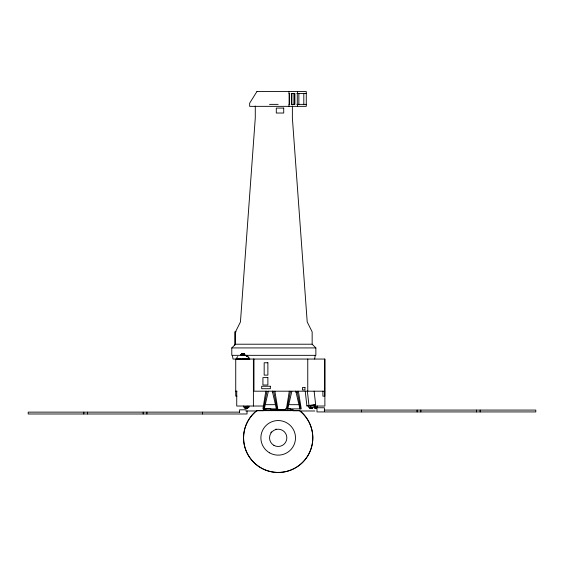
<?xml version="1.0" encoding="UTF-8"?>
<svg xmlns="http://www.w3.org/2000/svg" width="564" height="564" viewBox="0 0 564 564"><rect width="100%" height="100%" fill="white"/><g stroke="black" fill="none" stroke-linecap="round" stroke-linejoin="round"><path stroke-width="0.85" d="M236.492 359.028L249.845 359.049L247.941 356.786M242.421 354.855L242.485 353.981L242.386 354.721L242.217 353.981L241.695 354.855L242.062 353.981L241.448 354.855L242.062 353.981L241.85 354.855L242.175 354.721L242.217 353.981L241.709 354.855L242.308 353.981C241.984 355.2 243.74 355.2 243.154 353.981L243.331 354.721M242.844 358.633L242.583 359.028L244.98 359.049M241.977 353.981L241.568 354.855L241.956 354.721L241.977 353.981L241.448 354.855M241.864 354.721L241.914 353.981L241.35 354.855L241.921 353.981L241.78 354.721L241.336 354.855L241.857 353.981L241.152 354.855L241.582 354.855M236.316 359.028L240.497 359.028M241.78 354.721L241.85 353.981L241.068 354.855L241.857 353.981L241.702 354.721L241.244 354.855L241.794 353.981L241.237 354.855L241.984 354.721L242.139 353.981L241.991 354.855L242.4 353.981L242.464 354.721L242.4 353.981L242.118 354.855L242.308 353.981L241.829 354.855L242.132 353.981M242.908 358.366L242.767 358.993L242.062 358.887M263.614 408.872L266.983 391.197L253.969 391.197L253.969 359.049M287.104 408.872L290.474 391.197M236.274 359.028L240.447 359.028M241.956 354.721L242.055 353.981M244.409 354.855L243.789 353.981L244.198 354.855L243.669 353.981L244.184 354.855L243.655 353.981L244.078 354.855L243.592 353.981L243.951 354.855L243.592 353.981L243.951 354.855L243.429 353.981L243.472 354.721L243.796 354.855L243.507 353.981L243.57 354.721L243.514 353.981L244.064 354.855L243.733 353.981L244.402 354.855L243.902 353.981L244.579 354.855L243.986 353.981L241.596 353.981L240.99 354.855L241.695 353.981L241.145 354.855M265.82 391.197L262.93 408.872L277.77 408.872L274.879 391.197M289.311 391.197L286.42 408.872L301.261 408.872L298.37 391.197M244.586 354.855L243.979 353.981L244.191 354.721L244.818 354.855L244.057 354.721L243.902 353.981L244.501 354.855L243.845 353.981L244.311 354.855L243.923 354.721L243.796 353.981L244.311 354.855L243.838 354.721L243.726 353.981L243.923 354.721L244.494 354.855L243.951 353.981L244.099 354.721L244.818 354.855L240.849 354.855L241.589 354.721L241.695 353.981L240.997 354.855L241.744 353.981M314.627 359.049L315.262 355.341M241.519 354.721L241.66 353.981L240.884 354.855L241.66 353.981M264.304 408.872L268.365 391.197M287.795 408.872L291.856 391.197M266.92 391.747L267.047 391.197M290.411 391.747L290.538 391.197L273.66 391.197L277.093 408.872M246.256 355.828L247.138 356.166M246.531 355.983L246.919 355.341L247.004 356.152L246.919 355.341L246.094 355.877M236.358 358.366L237.789 356.547M246.39 355.94L246.919 355.341L246.665 356.025M245.15 359.028L249.189 359.028M239.82 355.341L231.79 355.341L231.79 347.925L235.498 344.216L312.153 344.216L315.861 347.925L315.861 355.341L244.91 355.341M256.853 410.641L255.027 412.185A34.615 34.594 0 0 0 253.292 461.923A34.615 34.594 0 0 0 303.094 461.923A34.615 34.594 0 0 0 301.359 412.185L299.533 410.712L293.026 410.712L293.026 409.612L290.559 409.612L290.559 408.625L285.61 408.625L285.61 409.612L270.776 409.612L270.776 408.625L265.827 408.625L265.827 409.612L263.36 409.612L263.36 410.712L256.853 410.641L299.533 410.641L301.359 412.115A34.615 34.594 0 0 1 303.094 461.853A34.615 34.594 0 0 1 253.292 461.853A34.615 34.594 0 0 1 255.027 412.115M305.244 391.197L306.894 405.897L315.671 404.74L314.134 391.197M313.605 405.276L315.671 404.74M234.751 345.429L234.751 331.851L236.133 331.851M310.052 405.333L308.459 405.608L308.459 407.264L313.838 407.264L313.838 405.072L310.052 405.333L310.151 407.885L310.01 407.264M306.894 405.897L308.571 405.742M309.974 405.502L311.49 405.403M291.228 93.49L294.901 93.49L294.901 104.368L291.228 104.368M296.847 93.49L306.28 93.49M269.5 104.368L278.158 104.368M296.847 104.368L306.28 104.368M231.79 347.925L315.861 347.925M248.195 357.005L247.321 356.335M248.442 357.259L248.935 357.851M235.731 391.197L236.972 391.197M267.928 391.197L272.814 391.197M291.412 391.197L296.304 391.197M324.751 391.197L297.143 391.197L300.577 408.872M236.972 396.139L235.731 396.139L235.731 359.049M266.025 404.67L274.675 404.67M289.515 404.67L298.166 404.67M263.36 406.031L236.732 406.031L236.732 391.197M314.451 406.031L324.878 406.031L324.878 359.049L233.031 359.049L232.389 355.341M314.289 407.264L317.483 407.264L317.483 406.031M247.293 407.264L247.377 407.885L247.377 407.264L247.54 407.885L247.871 407.264L247.927 407.885L244.903 407.885L244.889 407.264L244.945 407.885L244.98 407.264L245.446 407.885L245.53 407.264L245.622 407.885L245.707 407.264L245.798 407.885L245.982 407.264L246.066 407.885L246.066 407.264L246.151 407.885M309.791 407.885L309.537 407.264L309.537 407.885L312.667 407.885L312.653 407.264M316.425 407.885L316.411 407.264L316.397 407.885L314.472 407.885L314.472 407.264L314.642 407.885M246.2 409.816L239.608 409.816L239.608 412.601M324.392 410.077L535.8 410.077L535.8 411.931L316.975 411.931L316.975 407.758L324.392 407.758L324.392 411.607M263.36 410.148L293.026 410.148M245.812 410.98L257.078 410.98M300.541 410.98L314.86 410.98M239.608 412.136L28.2 412.136L28.2 413.99L247.025 413.99L247.025 410.966M244.099 354.721L243.951 353.981L244.092 354.721L244.713 354.855L244.015 353.981L244.149 354.721L244.713 354.855M247.674 356.547L247.279 355.341M249.408 358.626L249.507 358.887M295.825 391.197L299.886 408.872M272.341 391.197L276.395 408.872M296.199 392.396L296.001 391.197L296.086 391.994M272.708 392.396L272.511 391.197L272.595 391.994M315.424 407.264L315.692 407.885L315.734 406.031M311.434 407.885L311.356 407.264L311.406 407.885L311.779 407.264L312.139 407.885L312.019 407.264M311.843 407.264L311.934 407.885M310.454 407.264L310.538 407.885L310.242 407.264M315.692 407.264L315.784 407.885M315.424 407.885L315.163 407.264M312.019 407.885L311.934 407.264L312.491 407.885L312.477 407.264M310.51 407.264L310.715 407.885M247.201 407.264L247.293 407.885M246.842 407.264L246.933 407.885M245.89 407.264L245.982 407.885M311.518 407.264L311.603 407.885M315.784 407.264L316.284 407.885M245.446 407.264L245.53 407.885M312.111 407.264L312.294 407.885M311.434 407.264L311.518 407.885M315.953 407.264L316.03 407.885M314.642 407.264L314.86 407.885L314.705 407.264M246.151 407.264L246.2 407.885L246.214 407.264L246.757 407.885L246.933 407.264L247.201 407.885L247.243 406.031M310.799 407.264L310.849 407.885M297.207 391.197L297.27 391.747M273.716 391.197L273.787 391.747M309.862 407.264L309.911 407.885M247.54 407.264L247.61 407.885M245.213 407.264L245.284 407.885M312.371 407.885L312.414 407.264M311.194 407.885L311.279 407.264L310.947 407.885M307.366 391.197L308.959 405.361M314.945 407.264L314.945 407.885M246.588 407.885L246.369 407.264M246.369 407.885L246.299 407.264L246.214 407.885M316.171 407.264L316.228 407.885M247.681 407.264L247.737 407.885M245.079 407.264L245.143 407.885M309.657 407.264L309.53 407.885M316.326 407.885L316.369 407.264M246.482 407.264L246.524 407.885M312.548 407.264L312.59 407.885M309.558 407.264L309.657 407.885M311.046 407.885L310.947 407.264M247.836 407.264L247.92 407.885M480.168 410.077L480.168 411.931M476.46 410.077L476.46 411.931M420.822 410.077L420.822 411.931M417.113 410.077L417.113 411.931M361.482 410.077L361.482 411.931M324.751 359.049L324.751 396.139L322.897 396.139L322.897 391.197M312.153 344.216L312.153 331.851L307.204 321.959L292.371 117.968L292.371 106.067M309.932 407.264L309.988 407.885M307.761 359.049L307.761 391.197M303.806 93.49L303.806 104.368M298.864 93.49L298.864 104.368M297.475 91.509L297.475 93.49M297.475 104.368L297.475 106.349M297.291 93.49L297.291 104.368M294.457 93.49L294.457 104.368M293.914 93.49L293.914 104.368M291.933 93.49L291.856 104.368M291.405 93.49L291.405 104.368M289.113 93.49L289.113 104.368M288.972 91.509L288.972 93.49L289.466 93.49L289.466 104.368L288.972 104.368L288.972 106.349M255.28 106.067L255.28 117.968L240.447 321.959L235.498 331.851L235.498 344.216M253.398 359.049L253.398 406.031M248.992 406.031L248.992 407.264L243.747 407.264L243.747 406.031M202.518 412.136L202.518 413.99M146.887 412.136L146.887 413.99M143.178 412.136L143.178 413.99M87.54 412.136L87.54 413.99M83.832 412.136L83.832 413.99M270.889 432.644A9.024 9.017 0 0 1 271.488 431.911M275.401 429.366A9.024 9.017 0 0 1 276.318 429.126M241.589 353.981L240.814 354.855L241.413 354.721L241.589 353.981M256.944 91.509L249.655 103.184L249.655 106.349L306.28 106.349L306.28 91.509L256.944 91.509M241.434 354.721L240.934 354.855L241.434 354.721M283.713 108.076L276.297 108.076L276.297 113.026L283.713 113.026L283.713 108.076M267.879 362.758L264.171 362.758L264.171 375.123L267.879 375.123L267.879 362.758M267.879 377.598L262.93 377.598L262.93 385.015L267.879 385.015L267.879 377.598M270.353 386.248L261.696 386.248L261.696 388.723L270.353 388.723L270.353 386.248M304.969 387.489L302.494 387.489L302.494 389.957L304.969 389.957L304.969 387.489M244.797 354.855L244.254 354.721L244.797 354.855M244.036 354.721L243.852 353.981L243.993 354.721M311.695 407.885L311.603 407.264L311.659 407.885M310.242 407.885L310.151 407.264L310.179 407.885M315.086 407.885L315.015 407.264L315.086 407.885M244.98 407.885L244.945 407.264L245.03 407.885M244.917 407.885L244.903 407.264L244.889 407.885M311.257 407.885L311.243 407.264L311.257 407.885M269.536 452.821A17.308 17.294 0 0 0 295.501 437.84A17.308 17.294 0 0 0 269.536 422.866A17.308 17.294 0 0 0 269.536 452.821M273.864 445.334A8.657 8.65 0 0 0 286.85 437.84A8.657 8.65 0 0 0 273.864 430.353A8.657 8.65 0 0 0 273.864 445.334"/></g></svg>
